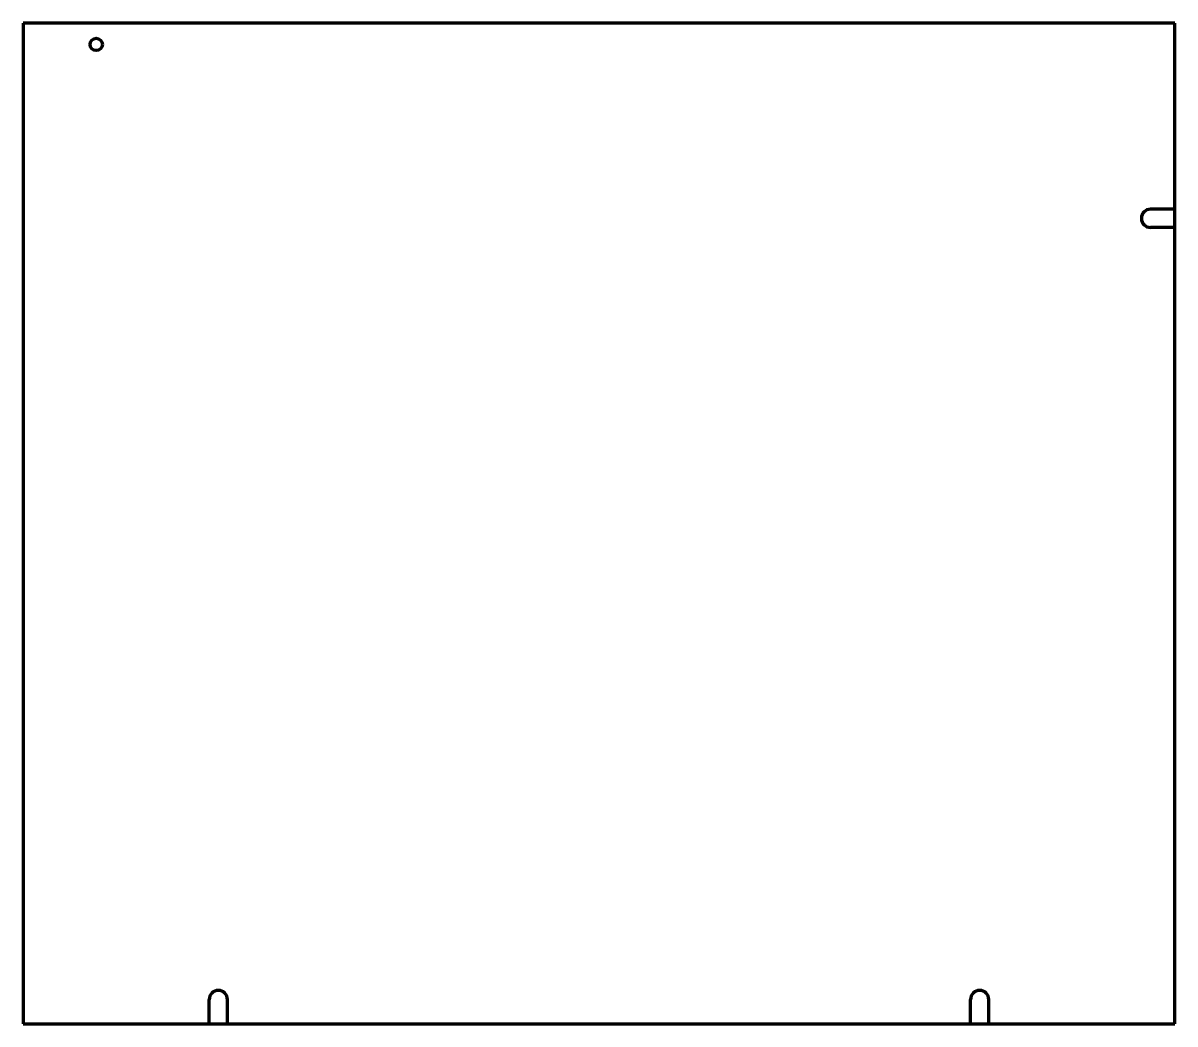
# Model space of a CAD drawing. Header units: inches. Extents: x 0 to 47.2, y 0 to 41.
import ezdxf

# ---------------------------------------------------------------- set-up
doc = ezdxf.new("R2010")
doc.units = ezdxf.units.IN
doc.header["$MEASUREMENT"] = 0
doc.layers.add('1', color=7, linetype='Continuous')

msp = doc.modelspace()

# ---------------------------------------------------------------- linework, layer by layer
at = {"color": 7, "lineweight": 90}
for p, q in [((47.1875, 41), (0, 41)), ((0, 41), (0, 0)), ((47.1875, 0), (47.1875, 41)), ((0, 0), (47.1875, 0))]:
    msp.add_line(p, q, dxfattribs=at)
at = {"layer": '1', "color": 7, "lineweight": 90}
for p, q in [((47.1875, 33.375), (46.1875, 33.375)), ((47.1875, 32.625), (46.1875, 32.625)), ((7.625, 0), (7.625, 1)), ((8.375, 0), (8.375, 1)), ((38.8125, 0), (38.8125, 1)), ((39.5625, 0), (39.5625, 1))]:
    msp.add_line(p, q, dxfattribs=at)
at = {"layer": '1', "color": 1, "lineweight": 90}
msp.add_circle((3, 40.125), 0.25, dxfattribs=at)
at = {"layer": '1', "color": 7, "lineweight": 90}
for centre, start, end in [((46.1875, 33), 90, 270), ((8, 1), 0, 180), ((39.1875, 1), 0, 180)]:
    msp.add_arc(centre, 0.375, start, end, dxfattribs=at)

doc.saveas('drawing.dxf')
